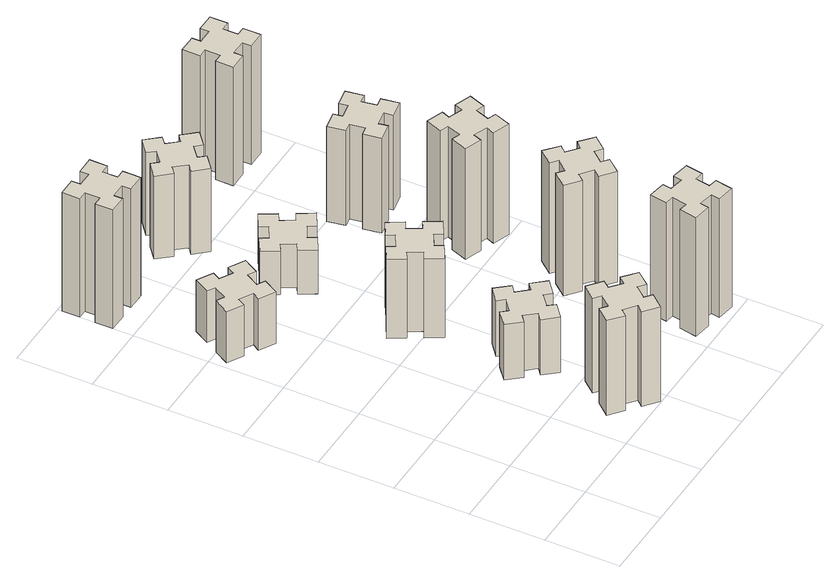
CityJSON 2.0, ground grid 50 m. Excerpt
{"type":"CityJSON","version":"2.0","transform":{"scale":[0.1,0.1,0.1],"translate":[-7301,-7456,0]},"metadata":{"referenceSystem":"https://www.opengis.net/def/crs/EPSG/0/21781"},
"CityObjects":{
"building1":{"type":"Building","attributes":{"class":"1000","function":"1000","usage":"1000","yearOfConstruction":2016,"roofType":"1000","measuredHeight":72,"storeysAboveGround":30,"storeysBelowGround":0},"geometry":[{"type":"Solid","lod":"1","boundaries":[[[[0,1,2,3,4,5,6,7,8,9,10,11,12,13,14,15,16,17,18,19]],[[17,16,20,21]],[[16,15,22,20]],[[15,14,23,22]],[[14,13,24,23]],[[13,12,25,24]],[[12,11,26,25]],[[11,10,27,26]],[[10,9,28,27]],[[9,8,29,28]],[[8,7,30,29]],[[7,6,31,30]],[[6,5,32,31]],[[5,4,33,32]],[[4,3,34,33]],[[3,2,35,34]],[[2,1,36,35]],[[1,0,37,36]],[[0,19,38,37]],[[19,18,39,38]],[[18,17,21,39]],[[24,25,26,27,28,29,30,31,32,33,34,35,36,37,38,39,21,20,22,23]]]]}]},
"building2":{"type":"Building","attributes":{"class":"1000","function":"1000","usage":"1000","yearOfConstruction":2016,"roofType":"1000","measuredHeight":39,"storeysAboveGround":30,"storeysBelowGround":0},"geometry":[{"type":"Solid","lod":"1","boundaries":[[[[40,41,42,43,44,45,46,47,48,49,50,51,52,53,54,55,56,57,58,59]],[[57,56,60,61]],[[56,55,62,60]],[[55,54,63,62]],[[54,53,64,63]],[[53,52,65,64]],[[52,51,66,65]],[[51,50,67,66]],[[50,49,68,67]],[[49,48,69,68]],[[48,47,70,69]],[[47,46,71,70]],[[46,45,72,71]],[[45,44,73,72]],[[44,43,74,73]],[[43,42,75,74]],[[42,41,76,75]],[[41,40,77,76]],[[40,59,78,77]],[[59,58,79,78]],[[58,57,61,79]],[[64,65,66,67,68,69,70,71,72,73,74,75,76,77,78,79,61,60,62,63]]]]}]},
"building3":{"type":"Building","attributes":{"class":"1000","function":"1000","usage":"1000","yearOfConstruction":2016,"roofType":"1000","measuredHeight":90,"storeysAboveGround":30,"storeysBelowGround":0},"geometry":[{"type":"Solid","lod":"1","boundaries":[[[[80,81,82,83,84,85,86,87,88,89,90,91,92,93,94,95,96,97,98,99]],[[97,96,100,101]],[[96,95,102,100]],[[95,94,103,102]],[[94,93,104,103]],[[93,92,105,104]],[[92,91,106,105]],[[91,90,107,106]],[[90,89,108,107]],[[89,88,109,108]],[[88,87,110,109]],[[87,86,111,110]],[[86,85,112,111]],[[85,84,113,112]],[[84,83,114,113]],[[83,82,115,114]],[[82,81,116,115]],[[81,80,117,116]],[[80,99,118,117]],[[99,98,119,118]],[[98,97,101,119]],[[104,105,106,107,108,109,110,111,112,113,114,115,116,117,118,119,101,100,102,103]]]]}]},
"building4":{"type":"Building","attributes":{"class":"1000","function":"1000","usage":"1000","yearOfConstruction":2016,"roofType":"1000","measuredHeight":42,"storeysAboveGround":30,"storeysBelowGround":0},"geometry":[{"type":"Solid","lod":"1","boundaries":[[[[120,121,122,123,124,125,126,127,128,129,130,131,132,133,134,135,136,137,138,139]],[[137,136,140,141]],[[136,135,142,140]],[[135,134,143,142]],[[134,133,144,143]],[[133,132,145,144]],[[132,131,146,145]],[[131,130,147,146]],[[130,129,148,147]],[[129,128,149,148]],[[128,127,150,149]],[[127,126,151,150]],[[126,125,152,151]],[[125,124,153,152]],[[124,123,154,153]],[[123,122,155,154]],[[122,121,156,155]],[[121,120,157,156]],[[120,139,158,157]],[[139,138,159,158]],[[138,137,141,159]],[[144,145,146,147,148,149,150,151,152,153,154,155,156,157,158,159,141,140,142,143]]]]}]},
"building5":{"type":"Building","attributes":{"class":"1000","function":"1000","usage":"1000","yearOfConstruction":2016,"roofType":"1000","measuredHeight":60,"storeysAboveGround":30,"storeysBelowGround":0},"geometry":[{"type":"Solid","lod":"1","boundaries":[[[[160,161,162,163,164,165,166,167,168,169,170,171,172,173,174,175,176,177,178,179]],[[177,176,180,181]],[[176,175,182,180]],[[175,174,183,182]],[[174,173,184,183]],[[173,172,185,184]],[[172,171,186,185]],[[171,170,187,186]],[[170,169,188,187]],[[169,168,189,188]],[[168,167,190,189]],[[167,166,191,190]],[[166,165,192,191]],[[165,164,193,192]],[[164,163,194,193]],[[163,162,195,194]],[[162,161,196,195]],[[161,160,197,196]],[[160,179,198,197]],[[179,178,199,198]],[[178,177,181,199]],[[184,185,186,187,188,189,190,191,192,193,194,195,196,197,198,199,181,180,182,183]]]]}]},
"building6":{"type":"Building","attributes":{"class":"1000","function":"1000","usage":"1000","yearOfConstruction":2016,"roofType":"1000","measuredHeight":33,"storeysAboveGround":30,"storeysBelowGround":0},"geometry":[{"type":"Solid","lod":"1","boundaries":[[[[200,201,202,203,204,205,206,207,208,209,210,211,212,213,214,215,216,217,218,219]],[[217,216,220,221]],[[216,215,222,220]],[[215,214,223,222]],[[214,213,224,223]],[[213,212,225,224]],[[212,211,226,225]],[[211,210,227,226]],[[210,209,228,227]],[[209,208,229,228]],[[208,207,230,229]],[[207,206,231,230]],[[206,205,232,231]],[[205,204,233,232]],[[204,203,234,233]],[[203,202,235,234]],[[202,201,236,235]],[[201,200,237,236]],[[200,219,238,237]],[[219,218,239,238]],[[218,217,221,239]],[[224,225,226,227,228,229,230,231,232,233,234,235,236,237,238,239,221,220,222,223]]]]}]},
"building7":{"type":"Building","attributes":{"class":"1000","function":"1000","usage":"1000","yearOfConstruction":2016,"roofType":"1000","measuredHeight":90,"storeysAboveGround":30,"storeysBelowGround":0},"geometry":[{"type":"Solid","lod":"1","boundaries":[[[[240,241,242,243,244,245,246,247,248,249,250,251,252,253,254,255,256,257,258,259]],[[257,256,260,261]],[[256,255,262,260]],[[255,254,263,262]],[[254,253,264,263]],[[253,252,265,264]],[[252,251,266,265]],[[251,250,267,266]],[[250,249,268,267]],[[249,248,269,268]],[[248,247,270,269]],[[247,246,271,270]],[[246,245,272,271]],[[245,244,273,272]],[[244,243,274,273]],[[243,242,275,274]],[[242,241,276,275]],[[241,240,277,276]],[[240,259,278,277]],[[259,258,279,278]],[[258,257,261,279]],[[264,265,266,267,268,269,270,271,272,273,274,275,276,277,278,279,261,260,262,263]]]]}]},
"building8":{"type":"Building","attributes":{"class":"1000","function":"1000","usage":"1000","yearOfConstruction":2016,"roofType":"1000","measuredHeight":63,"storeysAboveGround":30,"storeysBelowGround":0},"geometry":[{"type":"Solid","lod":"1","boundaries":[[[[280,281,282,283,284,285,286,287,288,289,290,291,292,293,294,295,296,297,298,299]],[[297,296,300,301]],[[296,295,302,300]],[[295,294,303,302]],[[294,293,304,303]],[[293,292,305,304]],[[292,291,306,305]],[[291,290,307,306]],[[290,289,308,307]],[[289,288,309,308]],[[288,287,310,309]],[[287,286,311,310]],[[286,285,312,311]],[[285,284,313,312]],[[284,283,314,313]],[[283,282,315,314]],[[282,281,316,315]],[[281,280,317,316]],[[280,299,318,317]],[[299,298,319,318]],[[298,297,301,319]],[[304,305,306,307,308,309,310,311,312,313,314,315,316,317,318,319,301,300,302,303]]]]}]},
"building9":{"type":"Building","attributes":{"class":"1000","function":"1000","usage":"1000","yearOfConstruction":2016,"roofType":"1000","measuredHeight":84,"storeysAboveGround":30,"storeysBelowGround":0},"geometry":[{"type":"Solid","lod":"1","boundaries":[[[[320,321,322,323,324,325,326,327,328,329,330,331,332,333,334,335,336,337,338,339]],[[337,336,340,341]],[[336,335,342,340]],[[335,334,343,342]],[[334,333,344,343]],[[333,332,345,344]],[[332,331,346,345]],[[331,330,347,346]],[[330,329,348,347]],[[329,328,349,348]],[[328,327,350,349]],[[327,326,351,350]],[[326,325,352,351]],[[325,324,353,352]],[[324,323,354,353]],[[323,322,355,354]],[[322,321,356,355]],[[321,320,357,356]],[[320,339,358,357]],[[339,338,359,358]],[[338,337,341,359]],[[344,345,346,347,348,349,350,351,352,353,354,355,356,357,358,359,341,340,342,343]]]]}]},
"building10":{"type":"Building","attributes":{"class":"1000","function":"1000","usage":"1000","yearOfConstruction":2016,"roofType":"1000","measuredHeight":84,"storeysAboveGround":30,"storeysBelowGround":0},"geometry":[{"type":"Solid","lod":"1","boundaries":[[[[360,361,362,363,364,365,366,367,368,369,370,371,372,373,374,375,376,377,378,379]],[[377,376,380,381]],[[376,375,382,380]],[[375,374,383,382]],[[374,373,384,383]],[[373,372,385,384]],[[372,371,386,385]],[[371,370,387,386]],[[370,369,388,387]],[[369,368,389,388]],[[368,367,390,389]],[[367,366,391,390]],[[366,365,392,391]],[[365,364,393,392]],[[364,363,394,393]],[[363,362,395,394]],[[362,361,396,395]],[[361,360,397,396]],[[360,379,398,397]],[[379,378,399,398]],[[378,377,381,399]],[[384,385,386,387,388,389,390,391,392,393,394,395,396,397,398,399,381,380,382,383]]]]}]},
"building11":{"type":"Building","attributes":{"class":"1000","function":"1000","usage":"1000","yearOfConstruction":2016,"roofType":"1000","measuredHeight":72,"storeysAboveGround":30,"storeysBelowGround":0},"geometry":[{"type":"Solid","lod":"1","boundaries":[[[[400,401,402,403,404,405,406,407,408,409,410,411,412,413,414,415,416,417,418,419]],[[417,416,420,421]],[[416,415,422,420]],[[415,414,423,422]],[[414,413,424,423]],[[413,412,425,424]],[[412,411,426,425]],[[411,410,427,426]],[[410,409,428,427]],[[409,408,429,428]],[[408,407,430,429]],[[407,406,431,430]],[[406,405,432,431]],[[405,404,433,432]],[[404,403,434,433]],[[403,402,435,434]],[[402,401,436,435]],[[401,400,437,436]],[[400,419,438,437]],[[419,418,439,438]],[[418,417,421,439]],[[424,425,426,427,428,429,430,431,432,433,434,435,436,437,438,439,421,420,422,423]]]]}]},
"building12":{"type":"Building","attributes":{"class":"1000","function":"1000","usage":"1000","yearOfConstruction":2016,"roofType":"1000","measuredHeight":90,"storeysAboveGround":30,"storeysBelowGround":0},"geometry":[{"type":"Solid","lod":"1","boundaries":[[[[440,441,442,443,444,445,446,447,448,449,450,451,452,453,454,455,456,457,458,459]],[[457,456,460,461]],[[456,455,462,460]],[[455,454,463,462]],[[454,453,464,463]],[[453,452,465,464]],[[452,451,466,465]],[[451,450,467,466]],[[450,449,468,467]],[[449,448,469,468]],[[448,447,470,469]],[[447,446,471,470]],[[446,445,472,471]],[[445,444,473,472]],[[444,443,474,473]],[[443,442,475,474]],[[442,441,476,475]],[[441,440,477,476]],[[440,459,478,477]],[[459,458,479,478]],[[458,457,461,479]],[[464,465,466,467,468,469,470,471,472,473,474,475,476,477,478,479,461,460,462,463]]]]}]}
},
"vertices":[
[806,193,0],[883,129,0],[844,83,0],[936,6,0],[1013,98,0],[967,136,0],[1032,213,0],[1078,174,0],[1155,266,0],[1063,343,0],[1024,297,0],[948,362,0],[986,408,0],[894,485,0],[817,393,0],[863,354,0],[799,278,0],[753,316,0],[676,224,0],[768,147,0],[799,278,720],[753,316,720],[863,354,720],[817,393,720],[894,485,720],[986,408,720],[948,362,720],[1024,297,720],[1063,343,720],[1155,266,720],[1078,174,720],[1032,213,720],[967,136,720],[1013,98,720],[936,6,720],[844,83,720],[883,129,720],[806,193,720],[768,147,720],[676,224,720],
[346,2367,0],[396,2454,0],[448,2424,0],[508,2528,0],[404,2588,0],[374,2536,0],[287,2586,0],[317,2638,0],[213,2698,0],[153,2594,0],[205,2564,0],[155,2477,0],[103,2507,0],[43,2403,0],[147,2343,0],[177,2395,0],[264,2345,0],[234,2293,0],[338,2233,0],[398,2337,0],[264,2345,390],[234,2293,390],[177,2395,390],[147,2343,390],[43,2403,390],[103,2507,390],[155,2477,390],[205,2564,390],[153,2594,390],[213,2698,390],[317,2638,390],[287,2586,390],[374,2536,390],[404,2588,390],[508,2528,390],[448,2424,390],[396,2454,390],[346,2367,390],[398,2337,390],[338,2233,390],
[285,3255,0],[285,3355,0],[345,3355,0],[345,3475,0],[225,3475,0],[225,3415,0],[125,3415,0],[125,3475,0],[5,3475,0],[5,3355,0],[65,3355,0],[65,3255,0],[5,3255,0],[5,3135,0],[125,3135,0],[125,3195,0],[225,3195,0],[225,3135,0],[345,3135,0],[345,3255,0],[225,3195,900],[225,3135,900],[125,3195,900],[125,3135,900],[5,3135,900],[5,3255,900],[65,3255,900],[65,3355,900],[5,3355,900],[5,3475,900],[125,3475,900],[125,3415,900],[225,3415,900],[225,3475,900],[345,3475,900],[345,3355,900],[285,3355,900],[285,3255,900],[345,3255,900],[345,3135,900],
[883,1002,0],[806,937,0],[768,983,0],[676,906,0],[753,814,0],[799,853,0],[863,776,0],[817,738,0],[894,646,0],[986,723,0],[948,769,0],[1024,833,0],[1063,787,0],[1155,864,0],[1078,956,0],[1032,918,0],[967,994,0],[1013,1033,0],[936,1125,0],[844,1048,0],[967,994,420],[1013,1033,420],[1032,918,420],[1078,956,420],[1155,864,420],[1063,787,420],[1024,833,420],[948,769,420],[986,723,420],[894,646,420],[817,738,420],[863,776,420],[799,853,420],[753,814,420],[676,906,420],[768,983,420],[806,937,420],[883,1002,420],[844,1048,420],[936,1125,420],
[795,1614,0],[845,1527,0],[793,1497,0],[853,1393,0],[957,1453,0],[927,1505,0],[1014,1555,0],[1044,1503,0],[1148,1563,0],[1088,1667,0],[1036,1637,0],[986,1724,0],[1038,1754,0],[978,1858,0],[874,1798,0],[904,1746,0],[817,1696,0],[787,1748,0],[683,1688,0],[743,1584,0],[817,1696,600],[787,1748,600],[904,1746,600],[874,1798,600],[978,1858,600],[1038,1754,600],[986,1724,600],[1036,1637,600],[1088,1667,600],[1148,1563,600],[1044,1503,600],[1014,1555,600],[927,1505,600],[957,1453,600],[853,1393,600],[793,1497,600],[845,1527,600],[795,1614,600],[743,1584,600],[683,1688,600],
[795,2454,0],[845,2367,0],[793,2337,0],[853,2233,0],[957,2293,0],[927,2345,0],[1014,2395,0],[1044,2343,0],[1148,2403,0],[1088,2507,0],[1036,2477,0],[986,2564,0],[1038,2594,0],[978,2698,0],[874,2638,0],[904,2586,0],[817,2536,0],[787,2588,0],[683,2528,0],[743,2424,0],[817,2536,330],[787,2588,330],[904,2586,330],[874,2638,330],[978,2698,330],[1038,2594,330],[986,2564,330],[1036,2477,330],[1088,2507,330],[1148,2403,330],[1044,2343,330],[1014,2395,330],[927,2345,330],[957,2293,330],[853,2233,330],[793,2337,330],[845,2367,330],[795,2454,330],[743,2424,330],[683,2528,330],
[1824,345,0],[1725,362,0],[1736,421,0],[1617,442,0],[1597,324,0],[1656,314,0],[1638,215,0],[1579,226,0],[1558,107,0],[1677,87,0],[1687,146,0],[1785,128,0],[1775,69,0],[1893,48,0],[1914,167,0],[1855,177,0],[1872,275,0],[1931,265,0],[1952,383,0],[1834,404,0],[1872,275,900],[1931,265,900],[1855,177,900],[1914,167,900],[1893,48,900],[1775,69,900],[1785,128,900],[1687,146,900],[1677,87,900],[1558,107,900],[1579,226,900],[1638,215,900],[1656,314,900],[1597,324,900],[1617,442,900],[1736,421,900],[1725,362,900],[1824,345,900],[1834,404,900],[1952,383,900],
[1032,3238,0],[967,3314,0],[1013,3353,0],[936,3445,0],[844,3368,0],[883,3322,0],[806,3257,0],[768,3303,0],[676,3226,0],[753,3134,0],[799,3173,0],[863,3096,0],[817,3058,0],[894,2966,0],[986,3043,0],[948,3089,0],[1024,3153,0],[1063,3107,0],[1155,3184,0],[1078,3276,0],[1024,3153,630],[1063,3107,630],[948,3089,630],[986,3043,630],[894,2966,630],[817,3058,630],[863,3096,630],[799,3173,630],[753,3134,630],[676,3226,630],[768,3303,630],[806,3257,630],[883,3322,630],[844,3368,630],[936,3445,630],[1013,3353,630],[967,3314,630],[1032,3238,630],[1078,3276,630],[1155,3184,630],
[1807,876,0],[1872,953,0],[1918,914,0],[1995,1006,0],[1903,1083,0],[1864,1037,0],[1788,1102,0],[1826,1148,0],[1734,1225,0],[1657,1133,0],[1703,1094,0],[1639,1018,0],[1593,1056,0],[1516,964,0],[1608,887,0],[1646,933,0],[1723,869,0],[1684,823,0],[1776,746,0],[1853,838,0],[1723,869,840],[1684,823,840],[1646,933,840],[1608,887,840],[1516,964,840],[1593,1056,840],[1639,1018,840],[1703,1094,840],[1657,1133,840],[1734,1225,840],[1826,1148,840],[1788,1102,840],[1864,1037,840],[1903,1083,840],[1995,1006,840],[1918,914,840],[1872,953,840],[1807,876,840],[1853,838,840],[1776,746,840],
[1840,1812,0],[1746,1846,0],[1767,1902,0],[1654,1943,0],[1613,1830,0],[1669,1810,0],[1635,1716,0],[1579,1737,0],[1537,1624,0],[1650,1583,0],[1671,1639,0],[1765,1605,0],[1744,1549,0],[1857,1507,0],[1898,1620,0],[1842,1641,0],[1876,1735,0],[1932,1714,0],[1973,1827,0],[1860,1868,0],[1876,1735,840],[1932,1714,840],[1842,1641,840],[1898,1620,840],[1857,1507,840],[1744,1549,840],[1765,1605,840],[1671,1639,840],[1650,1583,840],[1537,1624,840],[1579,1737,840],[1635,1716,840],[1669,1810,840],[1613,1830,840],[1654,1943,840],[1767,1902,840],[1746,1846,840],[1840,1812,840],[1860,1868,840],[1973,1827,840],
[1685,2482,0],[1587,2465,0],[1577,2524,0],[1458,2503,0],[1479,2385,0],[1538,2395,0],[1556,2297,0],[1497,2287,0],[1517,2168,0],[1636,2189,0],[1625,2248,0],[1724,2266,0],[1734,2207,0],[1852,2227,0],[1831,2346,0],[1772,2335,0],[1755,2434,0],[1814,2444,0],[1793,2562,0],[1675,2541,0],[1755,2434,720],[1814,2444,720],[1772,2335,720],[1831,2346,720],[1852,2227,720],[1734,2207,720],[1724,2266,720],[1625,2248,720],[1636,2189,720],[1517,2168,720],[1497,2287,720],[1556,2297,720],[1538,2395,720],[1479,2385,720],[1458,2503,720],[1577,2524,720],[1587,2465,720],[1685,2482,720],[1675,2541,720],[1793,2562,720],
[1605,3195,0],[1705,3195,0],[1705,3135,0],[1825,3135,0],[1825,3255,0],[1765,3255,0],[1765,3355,0],[1825,3355,0],[1825,3475,0],[1705,3475,0],[1705,3415,0],[1605,3415,0],[1605,3475,0],[1485,3475,0],[1485,3355,0],[1545,3355,0],[1545,3255,0],[1485,3255,0],[1485,3135,0],[1605,3135,0],[1545,3255,900],[1485,3255,900],[1545,3355,900],[1485,3355,900],[1485,3475,900],[1605,3475,900],[1605,3415,900],[1705,3415,900],[1705,3475,900],[1825,3475,900],[1825,3355,900],[1765,3355,900],[1765,3255,900],[1825,3255,900],[1825,3135,900],[1705,3135,900],[1705,3195,900],[1605,3195,900],[1605,3135,900],[1485,3135,900]
]}
